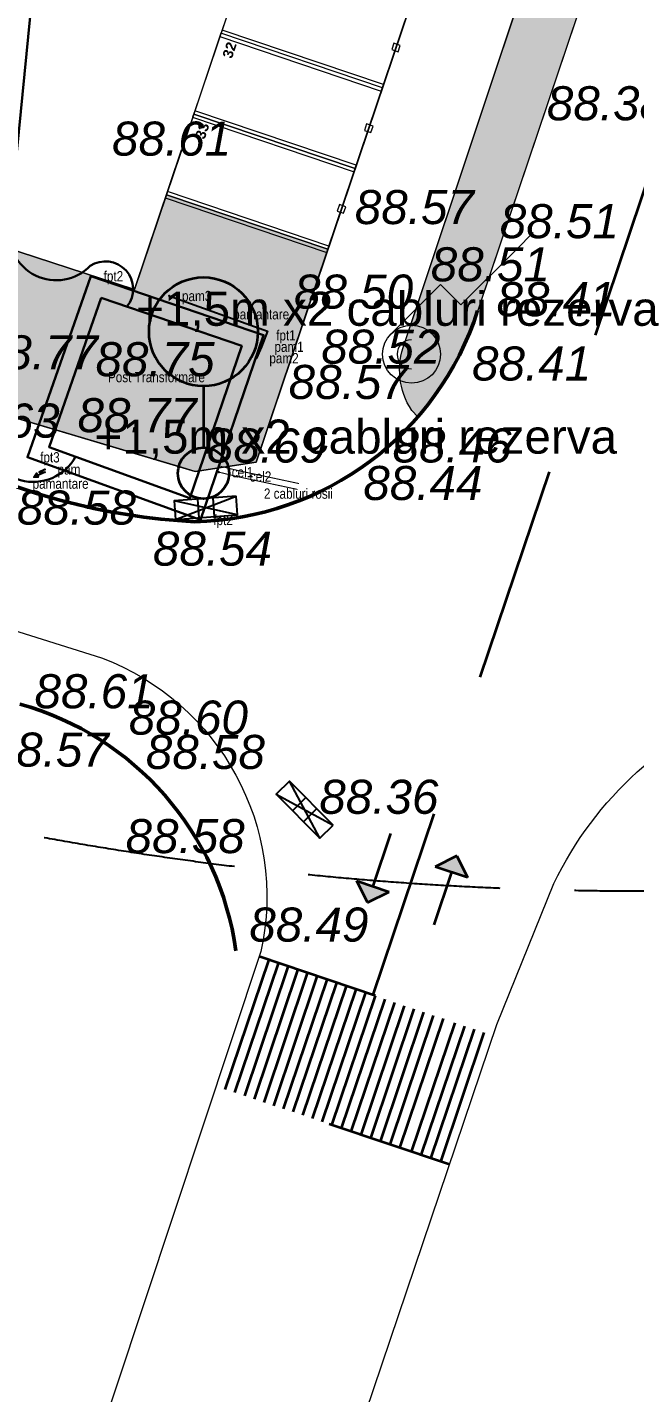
# Model space of a CAD drawing. Header units: millimetres. Extents: x 207782523 to 208144499, y 477594674 to 477848829.
# Drawn here: x 207870263 to 207888085, y 477640115 to 477680179 of the extents above; entities that cross this region are included whole.
import ezdxf
from ezdxf.enums import TextEntityAlignment as Align

# ---------------------------------------------------------------- set-up
doc = ezdxf.new("R2010")
doc.units = ezdxf.units.MM
doc.header["$MEASUREMENT"] = 0
doc.linetypes.add('Hidden Line', pattern=[391.22222328186, 282.22222328186, -109])
doc.linetypes.add('Hosszú szaggatott', pattern=[10583.330000000002, 6350, -4233.330000000001])
doc.layers.get('0').update_dxf_attribs({"true_color": 0x787878})
for name, color, linetype in [('0_pct_coduri', 6, 'Continuous'), ('0_pct_simboluri', 7, 'Continuous'), ('circuite iluminat vitali', 1, 'Continuous'), ('Texte', 7, 'Continuous')]:
    doc.layers.add(name, color=color, linetype=linetype)
for name, color, linetype, lineweight, true_color in [('New_sit - constructii propuse_Pen_No__1', 7, 'Continuous', 13, 0x787878), ('New_sit - drum_Pen_No__1', 7, 'Continuous', 13, 0x787878), ('New_sit - drum_Pen_No__121', 7, 'Continuous', 35, 0x787878), ('New_sit - drum_Pen_No__21', 7, 'Continuous', 20, 0x787878), ('New_sit - parcare_Pen_No__1', 7, 'Continuous', 13, 0x787878), ('New_sit - vegetatie_Pen_No__1', 7, 'Continuous', 13, 0x787878), ('New_sit - vegetatie_Pen_No__104', 7, 'Continuous', 13, 0x787878), ('sit - canalizare_Pen_No__150', 7, 'Continuous', 25, 0x787878), ('sit - cota teren_Pen_No__101', 7, 'Continuous', 13, 0x787878), ('sit - desen 2D_Pen_No__30', 7, 'Continuous', 35, 0x787878), ('sit - drum_Pen_No__41', 7, 'Continuous', 50, 0x787878), ('sit - electrice_Pen_No__4', 7, 'Continuous', 20, 0x787878), ('sit - limita de proprietate_Pen_No__20', 7, 'Continuous', 0, 0x787878)]:
    doc.layers.add(name, color=color, linetype=linetype, lineweight=lineweight, true_color=true_color)
doc.layers.add('New_sit - drum', color=7, linetype='Continuous', true_color=0x787878)
doc.layers.add('New_sit - parcare', color=7, linetype='Continuous', true_color=0x787878)
doc.styles.add('ARIAL_NARROW', font='ARIALN.TTF')
doc.styles.add('GENERATED_STYLE_1', font='arial.ttf')
doc.styles.add('GENERATED_STYLE_2', font='arialbd.ttf')
doc.styles.add('GENERATED_STYLE_4', font='ariali.ttf')
doc.linetypes.add('cercuri pline mici', pattern='A,0,[1,PLAN DE SITUATIE - TMISOARA1.Shx,S=1.587301587301632,R=0,X=0,Y=0],-300.0000000000001,0', length=300.0000000000001)
pattern_1 = [(90, (207891220.2115784, 477723905.0360718), (-300, 0), [43.30127018922195, -129.903810567666]), (90, (207891370.2115784, 477723991.6386108), (-300, 0), [43.30127018922195, -129.903810567666]), (30.00000000000001, (207891220.2115784, 477723905.0360718), (-150.0000000000001, 259.8076211353316), [43.30127018922195, -129.903810567666]), (30.00000000000001, (207891220.2115784, 477724078.2411499), (-150.0000000000001, 259.8076211353316), [43.30127018922195, -129.903810567666]), (149.9999999999998, (207891220.2115784, 477723905.0360718), (150.0000000000011, 259.8076211353309), [43.30127018922195, -129.903810567666]), (149.9999999999998, (207891220.2115784, 477724078.2411499), (150.0000000000011, 259.8076211353309), [43.30127018922195, -129.903810567666])]

# ---------------------------------------------------------------- blocks, each defined once
blk = doc.blocks.new('Parking Place 23[6]', base_point=(207934169.4249203, 477693461.1342881))
at = {"layer": 'New_sit - parcare_Pen_No__1', "color": 7, "linetype": 'Continuous', "lineweight": 13, "flags": 128}
for points in [[(207934201.4163761, 477693555.8789278), (207934137.4334644, 477693366.3896484), (207938874.6554137, 477691766.8202443), (207938938.6383254, 477691956.3095238)], [(207933401.6299797, 477691187.2629353), (207933337.647068, 477690997.7736559), (207938074.8690172, 477689398.2042518), (207938138.8519289, 477689587.6935312)], [(207938444.0004875, 477690803.9929833), (207938380.0175757, 477690614.5037039), (207938569.5068552, 477690550.5207922), (207938633.4897669, 477690740.0100716)], [(207932601.8435833, 477688818.6469427), (207932537.8606716, 477688629.1576633), (207937275.0826209, 477687029.5882592), (207937339.0655326, 477687219.0775387)], [(207937644.2140911, 477688435.3769908), (207937580.2311794, 477688245.8877113), (207937769.7204587, 477688181.9047996), (207937833.7033705, 477688371.3940791)], [(207931802.0571869, 477686450.0309502), (207931738.0742752, 477686260.5416708), (207936475.2962244, 477684660.9722667), (207936539.2791362, 477684850.4615461)], [(207936844.4276946, 477686066.7609982), (207936780.4447829, 477685877.2717188), (207936969.9340624, 477685813.2888071), (207937033.9169741, 477686002.7780865)], [(207931002.2707905, 477684081.4149576), (207930938.2878788, 477683891.9256783), (207935675.5098281, 477682292.3562742), (207935739.4927398, 477682481.8455536)], [(207936044.6412983, 477683698.1450057), (207935980.6583866, 477683508.6557263), (207936170.1476659, 477683444.6728145), (207936234.1305777, 477683634.162094)], [(207930202.4843941, 477681712.7989651), (207930138.5014824, 477681523.3096857), (207934875.7234316, 477679923.7402816), (207934939.7063434, 477680113.229561)], [(207935244.8549019, 477681329.5290132), (207935180.8719901, 477681140.0397338), (207935370.3612696, 477681076.056822), (207935434.3441813, 477681265.5461015)], [(207929402.6979977, 477679344.1829726), (207929338.715086, 477679154.6936932), (207934075.9370352, 477677555.1242891), (207934139.919947, 477677744.6135685)], [(207934445.0685055, 477678960.9130206), (207934381.0855937, 477678771.4237412), (207934570.5748731, 477678707.4408295), (207934634.5577849, 477678896.9301089)], [(207928602.9116013, 477676975.56698), (207928538.9286896, 477676786.0777006), (207933276.1506388, 477675186.5082965), (207933340.1335506, 477675375.9975759)], [(207933645.2821091, 477676592.2970281), (207933581.2991973, 477676402.8077487), (207933770.7884767, 477676338.824837), (207933834.7713885, 477676528.3141164)], [(207927803.125205, 477674606.9509875), (207927739.1422932, 477674417.4617081), (207932476.3642424, 477672817.892304), (207932540.3471542, 477673007.3815834)], [(207932845.4957127, 477674223.6810355), (207932781.5128009, 477674034.1917561), (207932971.0020804, 477673970.2088444), (207933034.9849921, 477674159.6981238)], [(207927003.3388085, 477672238.3349949), (207926939.3558968, 477672048.8457155), (207931676.5778461, 477670449.2763115), (207931740.5607578, 477670638.7655908)], [(207932045.7093163, 477671855.065043), (207931981.7264045, 477671665.5757636), (207932171.2156839, 477671601.5928519), (207932235.1985956, 477671791.0821313)], [(207926203.5524121, 477669869.7190024), (207926139.5695004, 477669680.229723), (207930876.7914496, 477668080.6603189), (207930940.7743613, 477668270.1495983)], [(207931245.9229198, 477669486.4490504), (207931181.9400081, 477669296.959771), (207931371.4292876, 477669232.9768593), (207931435.4121993, 477669422.4661387)], [(207925403.7660157, 477667501.1030099), (207925339.783104, 477667311.6137304), (207930077.0050533, 477665712.0443264), (207930140.987965, 477665901.5336058)], [(207930446.1365235, 477667117.8330579), (207930382.1536117, 477666928.3437785), (207930571.6428911, 477666864.3608668), (207930635.6258028, 477667053.8501462)]]:
    blk.add_lwpolyline(points, close=True, dxfattribs=at)
at = {"layer": 'New_sit - parcare_Pen_No__1', "color": 7, "lineweight": 13, "style": 'GENERATED_STYLE_2'}
for tag, p in [('num_start_0', (207934420.4376557, 477692968.8644059)), ('num_start_1', (207933620.6512593, 477690602.7169848)), ('num_start_2', (207932820.8648629, 477688231.6324208)), ('num_start_3', (207932021.0784665, 477685863.0164283)), ('num_start_4', (207931221.2920701, 477683496.8690072)), ('num_start_5', (207930421.5056737, 477681125.681586)), ('num_start_6', (207929621.7192773, 477678757.0655935)), ('num_start_7', (207928821.9328809, 477676388.5524581)), ('num_start_8', (207928022.1464845, 477674019.9364656)), ('num_start_9', (207927222.3600881, 477671651.320473)), ('num_start_10', (207926422.5736917, 477669282.7044805))]:
    blk.add_attdef(tag, text='', height=300.0000000000001, rotation=71.34224217088475, dxfattribs=at).set_placement(p, align=Align.MIDDLE_CENTER)
blk = doc.blocks.new('Line_17', base_point=(207931949.9813762, 477648659.7346117))
at = {"layer": 'New_sit - drum', "linetype": 'Continuous', "lineweight": 0, "true_color": 0xffffff}
blk.add_hatch(color=7, dxfattribs=at).paths.add_polyline_path([(207931270.0279897, 477646643.2007048), (207931903.5758371, 477646957.2343417), (207930955.9943528, 477647276.7485521)])
at = {"layer": 'New_sit - drum_Pen_No__121', "color": 255, "linetype": 'Continuous', "lineweight": 35}
for p, q in [((207931949.9813762, 477648659.7346117), (207931429.785095, 477647116.9914469)), ((207931270.0279897, 477646643.2007048), (207930955.9943528, 477647276.7485521)), ((207930955.9943528, 477647276.7485521), (207931903.5758371, 477646957.2343417)), ((207931270.0279897, 477646643.2007048), (207931903.5758371, 477646957.2343417))]:
    blk.add_line(p, q, dxfattribs=at)
blk = doc.blocks.new('Line_18', base_point=(207933894.3565, 477648004.1123852))
at = {"layer": 'New_sit - drum', "linetype": 'Continuous', "lineweight": 0, "true_color": 0xffffff}
blk.add_hatch(color=7, dxfattribs=at).paths.add_polyline_path([(207933894.3565, 477648004.1123852), (207933260.8086526, 477647690.0787483), (207934208.3901369, 477647370.5645378)])
at = {"layer": 'New_sit - drum_Pen_No__121', "color": 255, "linetype": 'Continuous', "lineweight": 35}
for p, q in [((207933894.3565, 477648004.1123852), (207933260.8086526, 477647690.0787483)), ((207933894.3565, 477648004.1123852), (207934208.3901369, 477647370.5645378)), ((207933734.5993947, 477647530.3216431), (207933214.4031135, 477645987.5784783)), ((207934208.3901369, 477647370.5645378), (207933260.8086526, 477647690.0787483))]:
    blk.add_line(p, q, dxfattribs=at)
blk = doc.blocks.new('plan de situatie')
at = {"layer": 'New_sit - vegetatie_Pen_No__104', "linetype": 'Continuous', "lineweight": 13}
h = blk.add_hatch(dxfattribs=at)
h.set_pattern_fill('GRASS', color=256, style=0, pattern_type=2)
h.set_pattern_definition(pattern_1)
edge = h.paths.add_edge_path()
edge.add_line((207851742.2993164, 477700615.1439819), (207861732.4736328, 477674570.2268677))
edge.add_line((207861732.4736328, 477674570.2268677), (207863697.7736206, 477671654.2268677))
edge.add_line((207863697.7736206, 477671654.2268677), (207866616.8736267, 477669693.6268921))
edge.add_line((207866616.8736267, 477669693.6268921), (207875188.9736023, 477667144.4268799))
edge.add_line((207875188.9736023, 477667144.4268799), (207876973.8736267, 477667422.9268799))
edge.add_line((207876973.8736267, 477667422.9268799), (207879081.9801636, 477673666.2124634))
edge.add_line((207879081.9801636, 477673666.2124634), (207874344.7481689, 477675265.7852173))
edge.add_line((207874344.7481689, 477675265.7852173), (207873407.0250549, 477672488.6611938))
edge.add_line((207873407.0250549, 477672488.6611938), (207869545.1346436, 477673748.0369263))
edge.add_line((207869545.1346436, 477673748.0369263), (207869287.6255188, 477674419.3769531))
edge.add_line((207869287.6255188, 477674419.3769531), (207864619.2718201, 477672628.7139893))
edge.add_line((207864619.2718201, 477672628.7139893), (207863723.9403687, 477674962.8908691))
edge.add_line((207863723.9403687, 477674962.8908691), (207862828.6089172, 477677297.067749))
edge.add_line((207862828.6089172, 477677297.067749), (207861933.2774658, 477679631.2445679))
edge.add_line((207861933.2774658, 477679631.2445679), (207861037.9459839, 477681965.4213867))
edge.add_line((207861037.9459839, 477681965.4213867), (207860142.614563, 477684299.5983276))
edge.add_line((207860142.614563, 477684299.5983276), (207859247.2830811, 477686633.7751465))
edge.add_line((207859247.2830811, 477686633.7751465), (207858351.9515991, 477688967.9519653))
edge.add_line((207858351.9515991, 477688967.9519653), (207857456.6201782, 477691302.1288452))
edge.add_line((207857456.6201782, 477691302.1288452), (207856561.2886963, 477693636.3056641))
edge.add_line((207856561.2886963, 477693636.3056641), (207855665.9572449, 477695970.4825439))
edge.add_line((207855665.9572449, 477695970.4825439), (207854770.6257935, 477698304.6594238))
edge.add_line((207854770.6257935, 477698304.6594238), (207854095.2610474, 477700065.3712769))
edge.add_arc((207854255.9578729, 477706063.2189648), 6000.000029747945, 245.2321216445372, 268.4652748420632, ccw=False)
h = blk.add_hatch(dxfattribs=at)
h.set_pattern_fill('GRASS', color=256, style=0, pattern_type=2)
h.set_pattern_definition(pattern_1)
edge = h.paths.add_edge_path()
edge.add_line((207881331.7922058, 477670906.1380005), (207881670.6964722, 477671921.3393555))
edge.add_line((207881670.6964722, 477671921.3393555), (207888505.5075073, 477692395.2915039))
edge.add_line((207888505.5075073, 477692395.2915039), (207891223.0508728, 477700535.8021851))
edge.add_arc((207885886.4193056, 477697793.4741947), 5999.99994087482, -17.22937047795682, 27.197213407521588, ccw=False)
edge.add_line((207891617.1791687, 477696016.2880249), (207891630.4362793, 477696049.8379517))
edge.add_line((207891630.4362793, 477696049.8379517), (207891602.7471619, 477695967.7203979))
edge.add_line((207891602.7471619, 477695967.7203979), (207891177.6500549, 477694707.0123901))
edge.add_line((207891177.6500549, 477694707.0123901), (207883810.8908386, 477672859.4562988))
edge.add_line((207883810.8908386, 477672859.4562988), (207883302.0657043, 477671350.4365234))
edge.add_line((207883302.0657043, 477671350.4365234), (207883276.1375427, 477671307.739502))
edge.add_arc((207874981.6702914, 477674591.1072429), 8920.688914291883, 319.0588624380141, 338.40384678443195, ccw=False)
edge.add_line((207881720.2086487, 477668745.5284424), (207881541.3657227, 477668939.9298706))
edge.add_arc((207883354.7420742, 477670127.4864463), 2167.631060128262, 158.9478367957004, 213.220267400009, ccw=False)
at = {"layer": 'New_sit - constructii propuse_Pen_No__1', "linetype": 'Continuous', "lineweight": 13, "flags": 128}
blk.add_lwpolyline([(207848743.6658325, 477708432.741394, 0.1943173866328748), (207848644.2230835, 477703939.9119263), (207848666.9736328, 477703880.4269409), (207849554.3183594, 477701597.3353271), (207854529.9382019, 477688744.0502319), (207859775.7641907, 477675160.8141479), (207862570.9286499, 477670548.1326904), (207867555.2765198, 477667723.9264526, 0.05261564870517323), (207871254.8844299, 477666296.359436, 0.05261564872088074), (207875170.9736328, 477665672.4268799, 0.2118402812229047), (207881720.2086487, 477668745.5284424), (207881541.3657227, 477668939.9298706, -0.2413363355432251), (207881331.7922058, 477670906.1380005), (207891223.0508728, 477700535.8021851, 0.1401279209267134), (207888967.2706604, 477702942.100647), (207876973.8736267, 477667422.9268799), (207876154.626709, 477667295.098877), (207875188.9736023, 477667144.4268799), (207874706.7279968, 477667287.8387451), (207866616.8736267, 477669693.6268921), (207863697.7736206, 477671654.2268677), (207861732.4736328, 477674570.2268677)], format="xyb", close=True, dxfattribs=at)
at = {"layer": 'New_sit - drum_Pen_No__1', "linetype": 'Continuous', "lineweight": 13}
for p, q in [((207883142.3985596, 477701320.5612183), (207873709.9168701, 477673385.6937866)), ((207873407.0250549, 477672488.6611938), (207874788.7518921, 477676580.729126)), ((207869545.1346436, 477673748.0369263), (207873407.0250549, 477672488.6611938))]:
    blk.add_line(p, q, dxfattribs=at)
at = {"layer": 'New_sit - drum_Pen_No__121', "linetype": 'Hosszú szaggatott', "lineweight": 35}
blk.add_line((207919388.5010376, 477767417.6439819), (207880399.4037781, 477651787.8991699), dxfattribs=at)
at = {"layer": 'New_sit - drum_Pen_No__121', "linetype": 'Continuous', "lineweight": 35}
for p, q in [((207876072.6236267, 477649016.4841919), (207877348.8968811, 477652801.5205688)), ((207876356.8980408, 477648920.6299438), (207877633.5835266, 477652706.8887939)), ((207880480.4501343, 477651760.571228), (207877069.0937195, 477652910.8436279)), ((207876641.1725159, 477648824.7756348), (207877918.2702026, 477652612.257019)), ((207876925.4469604, 477648728.9213867), (207878202.9568787, 477652517.6253052)), ((207877209.721405, 477648633.0671387), (207878487.6435242, 477652422.9935303)), ((207877493.9958496, 477648537.2128906), (207878772.3301697, 477652328.3617554)), ((207877778.2702942, 477648441.3585815), (207879057.0168152, 477652233.7299805)), ((207878065.0180054, 477648352.8393555), (207879341.7035217, 477652139.0982666)), ((207878349.2924805, 477648256.9851074), (207879626.3901672, 477652044.4664917)), ((207878633.566925, 477648161.1307983), (207879911.0768127, 477651949.8347168)), ((207878917.8413391, 477648065.2766113), (207880195.7634888, 477651855.2029419)), ((207879202.1158142, 477647969.4223022), (207880480.4501343, 477651760.571228)), ((207879486.3902283, 477647873.5680542), (207880765.1367798, 477651665.9393921)), ((207879770.6647034, 477647777.7138062), (207881047.3501892, 477651563.9726562)), ((207880054.9391174, 477647681.8594971), (207881332.0368347, 477651469.3408813)), ((207880339.2135925, 477647586.005249), (207881616.7234802, 477651374.7091675)), ((207880623.4880066, 477647490.151001), (207881901.4101562, 477651280.0773926)), ((207880907.7624817, 477647394.2967529), (207882186.0968018, 477651185.4456177)), ((207881192.0368958, 477647298.4424438), (207882470.7834778, 477651090.8138428)), ((207881539.7253723, 477647181.2056274), (207882816.4108582, 477650967.4645996)), ((207881823.9997864, 477647085.3514404), (207883101.0975037, 477650872.8328247)), ((207882108.2742615, 477646989.4971313), (207883385.7841492, 477650778.2010498)), ((207882392.5486755, 477646893.6428833), (207883670.4708252, 477650683.5692749)), ((207882649.6034851, 477646806.9667969), (207879121.0694275, 477647996.7502441))]:
    blk.add_line(p, q, dxfattribs=at)
at = {"layer": 'New_sit - drum_Pen_No__21', "linetype": 'Continuous', "lineweight": 20, "flags": 128}
for points in [[(207845332.7748413, 477703476.9384155), (207855093.9736023, 477678828.4268799, -0.1645598652946809), (207855429.9736023, 477672320.4268799, -0.1465986175004802), (207851029.9736328, 477667546.4268799), (207854707.7163391, 477665802.8137207), (207858691.4029846, 477666003.4641113), (207872437.6890564, 477661675.9296265, -0.3723711700928301), (207877118.4972229, 477653059.4674072), (207864281.9619751, 477614442.5132446), (207865023.8250427, 477594674.0446777), (207884041.3000793, 477650923.2791748), (207885717.0378113, 477655060.2567139, -0.195095432297426), (207891657.5596313, 477660443.3643188), (207894776.4949341, 477669827.6954346, -0.272925735920982), (207892629.9911194, 477676443.1741943), (207910070.2653809, 477728986.5826416, -0.3701868485650086)], [(207915014.4552612, 477765399.6906128), (207883302.0657043, 477671350.4365234, -0.01081081742090956), (207883189.5369568, 477671096.8812866, -0.287409583409783), (207875417.3042297, 477665681.0613403, -0.006907920647945613), (207875170.9736328, 477665672.4268799, -0.05261564872087984), (207871254.8844299, 477666296.359436, -0.05261564870517323), (207867555.2765198, 477667723.9264526), (207862570.9286499, 477670548.1326904), (207859775.7641907, 477675160.8141479), (207854529.9382019, 477688744.0502319)]]:
    blk.add_lwpolyline(points, format="xyb", dxfattribs=at)
blk.add_lwpolyline([(207883142.3985596, 477701320.5612183), (207874344.7481689, 477675265.7852173), (207873407.0250549, 477672488.6611938), (207869545.1346436, 477673748.0369263), (207855857.653656, 477709432.0296631)], dxfattribs=at)
at = {"layer": 'New_sit - parcare_Pen_No__1', "linetype": 'Continuous', "lineweight": 13, "flags": 128}
for points in [[(207874344.7481689, 477675265.7852173), (207879081.9801636, 477673666.2124634), (207887879.6305237, 477699720.9883423), (207883142.3985596, 477701320.5612183)], [(207875944.3209839, 477680003.0172119), (207875144.5345764, 477677634.4012451), (207879881.766571, 477676034.8284302), (207880681.552948, 477678403.444458)], [(207875144.5345764, 477677634.4012451), (207874344.7481689, 477675265.7852173), (207879081.9801636, 477673666.2124634), (207879881.766571, 477676034.8284302)]]:
    blk.add_lwpolyline(points, close=True, dxfattribs=at)
at = {"layer": 'New_sit - vegetatie_Pen_No__1', "linetype": 'Continuous', "lineweight": 13, "flags": 128}
for points in [[(207851742.2993164, 477700615.1439819), (207861732.4736328, 477674570.2268677), (207863697.7736206, 477671654.2268677), (207866616.8736267, 477669693.6268921), (207875188.9736023, 477667144.4268799), (207876973.8736267, 477667422.9268799), (207879081.9801636, 477673666.2124634), (207874344.7481689, 477675265.7852173), (207873407.0250549, 477672488.6611938), (207869545.1346436, 477673748.0369263), (207869287.6255188, 477674419.3769531), (207864619.2718201, 477672628.7139893), (207863723.9403687, 477674962.8908691), (207862828.6089172, 477677297.067749), (207861933.2774658, 477679631.2445679), (207861037.9459839, 477681965.4213867), (207860142.614563, 477684299.5983276), (207859247.2830811, 477686633.7751465), (207858351.9515991, 477688967.9519653), (207857456.6201782, 477691302.1288452), (207856561.2886963, 477693636.3056641), (207855665.9572449, 477695970.4825439), (207854770.6257935, 477698304.6594238), (207854095.2610474, 477700065.3712769, -0.1017224486252126)], [(207881331.7922058, 477670906.1380005), (207881670.6964722, 477671921.3393555), (207888505.5075073, 477692395.2915039), (207891223.0508728, 477700535.8021851, -0.1963126615282462), (207891617.1791687, 477696016.2880249), (207891630.4362793, 477696049.8379517), (207891602.7471619, 477695967.7203979), (207891177.6500549, 477694707.0123901), (207883810.8908386, 477672859.4562988), (207883302.0657043, 477671350.4365234), (207883276.1375427, 477671307.739502, -0.08460945443376079), (207881720.2086487, 477668745.5284424), (207881541.3657227, 477668939.9298706, -0.2413363355432138)]]:
    blk.add_lwpolyline(points, format="xyb", close=True, dxfattribs=at)
at = {"layer": 'sit - canalizare_Pen_No__150', "linetype": 'Continuous', "lineweight": 25}
for points in [[(207876390.0596924, 477666418.5845947), (207874575.1360168, 477666282.7462158), (207874615.8875732, 477665738.269104), (207876430.8112183, 477665874.1074829)], [(207876390.0596924, 477666418.5845947), (207874575.1360168, 477666282.7462158), (207874615.8875732, 477665738.269104), (207876430.8112183, 477665874.1074829)], [(207876390.0596924, 477666418.5845947), (207874575.1360168, 477666282.7462158), (207874615.8875732, 477665738.269104), (207876430.8112183, 477665874.1074829)], [(207876390.0596924, 477666418.5845947), (207874575.1360168, 477666282.7462158), (207874615.8875732, 477665738.269104), (207876430.8112183, 477665874.1074829)], [(207879238.0308533, 477656770.3171387), (207877955.2339783, 477658061.3757324), (207877567.9164124, 477657676.5366211), (207878850.7132874, 477656385.4780884)], [(207879238.0308533, 477656770.3171387), (207877955.2339783, 477658061.3757324), (207877567.9164124, 477657676.5366211), (207878850.7132874, 477656385.4780884)], [(207879238.0308533, 477656770.3171387), (207877955.2339783, 477658061.3757324), (207877567.9164124, 477657676.5366211), (207878850.7132874, 477656385.4780884)], [(207879238.0308533, 477656770.3171387), (207877955.2339783, 477658061.3757324), (207877567.9164124, 477657676.5366211), (207878850.7132874, 477656385.4780884)]]:
    blk.add_lwpolyline(points, close=True, dxfattribs=at)
for points in [[(207874615.8875732, 477665738.269104), (207876390.0596924, 477666418.5845947)], [(207874615.8875732, 477665738.269104), (207876390.0596924, 477666418.5845947)], [(207874615.8875732, 477665738.269104), (207876390.0596924, 477666418.5845947)], [(207874615.8875732, 477665738.269104), (207876390.0596924, 477666418.5845947)], [(207875255.7323914, 477666333.6856079), (207875296.4839172, 477665789.2085571)], [(207875255.7323914, 477666333.6856079), (207875296.4839172, 477665789.2085571)], [(207875255.7323914, 477666333.6856079), (207875296.4839172, 477665789.2085571)], [(207875255.7323914, 477666333.6856079), (207875296.4839172, 477665789.2085571)], [(207875709.4633484, 477666367.6452026), (207875750.2148438, 477665823.1681519)], [(207875709.4633484, 477666367.6452026), (207875750.2148438, 477665823.1681519)], [(207875709.4633484, 477666367.6452026), (207875750.2148438, 477665823.1681519)], [(207875709.4633484, 477666367.6452026), (207875750.2148438, 477665823.1681519)], [(207876430.8112183, 477665874.1074829), (207874575.1360168, 477666282.7462158)], [(207876430.8112183, 477665874.1074829), (207874575.1360168, 477666282.7462158)], [(207876430.8112183, 477665874.1074829), (207874575.1360168, 477666282.7462158)], [(207876430.8112183, 477665874.1074829), (207874575.1360168, 477666282.7462158)], [(207878850.7132874, 477656385.4780884), (207877955.2339783, 477658061.3757324)], [(207878850.7132874, 477656385.4780884), (207877955.2339783, 477658061.3757324)], [(207878850.7132874, 477656385.4780884), (207877955.2339783, 477658061.3757324)], [(207878850.7132874, 477656385.4780884), (207877955.2339783, 477658061.3757324)], [(207877567.9164124, 477657676.5366211), (207879238.0308533, 477656770.3171387)], [(207877567.9164124, 477657676.5366211), (207879238.0308533, 477656770.3171387)], [(207877567.9164124, 477657676.5366211), (207879238.0308533, 477656770.3171387)], [(207877567.9164124, 477657676.5366211), (207879238.0308533, 477656770.3171387)], [(207878436.2828064, 477657577.2287598), (207878048.96521, 477657192.3897095)], [(207878436.2828064, 477657577.2287598), (207878048.96521, 477657192.3897095)], [(207878436.2828064, 477657577.2287598), (207878048.96521, 477657192.3897095)], [(207878436.2828064, 477657577.2287598), (207878048.96521, 477657192.3897095)], [(207878756.9819946, 477657254.4641113), (207878369.6644287, 477656869.625061)], [(207878756.9819946, 477657254.4641113), (207878369.6644287, 477656869.625061)], [(207878756.9819946, 477657254.4641113), (207878369.6644287, 477656869.625061)], [(207878756.9819946, 477657254.4641113), (207878369.6644287, 477656869.625061)]]:
    blk.add_lwpolyline(points, dxfattribs=at)
at = {"layer": 'sit - desen 2D_Pen_No__30', "linetype": 'Continuous', "lineweight": 35}
blk.add_line((207875431.6596985, 477669650.9880981), (207875431.6596985, 477667845.5525513), dxfattribs=at)
blk.add_line((207875431.6596985, 477669650.9880981), (207875431.6596985, 477667845.5525513), dxfattribs=at)
for centre, radius in [((207875431.6596985, 477671248.2703247), 1597.282225935487), ((207875431.6596985, 477671248.2703247), 1597.282225935487), ((207875431.6596985, 477667095.5525513), 750), ((207875431.6596985, 477667095.5525513), 750)]:
    blk.add_circle(centre, radius, dxfattribs=at)
at = {"layer": 'sit - drum_Pen_No__41', "linetype": 'Continuous', "lineweight": 50}
for centre, radius, start, end in [((207874981.6700439, 477674591.1071777), 8920.689084625796, 271.2158972723491, 342.223842509937), ((207876169.2987366, 477684539.9367676), 18893.90330060589, 242.8759533541796, 266.9711488192755), ((207867688.7853394, 477651860.1514282), 8782.516588546741, 7.993420592789359, 74.4312855482296), ((207867688.7853394, 477651860.1514282), 8782.516588546741, 7.993420592789359, 74.4312855482296)]:
    blk.add_arc(centre, radius, start, end, dxfattribs=at)
at = {"layer": 'sit - electrice_Pen_No__4', "linetype": 'Continuous', "lineweight": 20}
blk.add_lwpolyline([(207880937.0527954, 477671187.6956787), (207882386.6217041, 477672637.2645874), (207882987.6604004, 477672036.2258911), (207884614.0059509, 477673662.5714722), (207885108.9807129, 477674157.5462646)], dxfattribs=at)
blk.add_lwpolyline([(207880937.0527954, 477671187.6956787), (207882386.6217041, 477672637.2645874), (207882987.6604004, 477672036.2258911), (207884614.0059509, 477673662.5714722), (207885108.9807129, 477674157.5462646)], dxfattribs=at)
blk.add_lwpolyline([(207881538.0914612, 477671011.6569824, 0.9999999999999999), (207881538.0914612, 477670161.6569824)], format="xyb", dxfattribs=at)
blk.add_lwpolyline([(207881538.0914612, 477671011.6569824, 0.9999999999999999), (207881538.0914612, 477670161.6569824)], format="xyb", dxfattribs=at)
blk.add_circle((207881538.0914612, 477670586.6570435), 850.0000000058208, dxfattribs=at)
blk.add_circle((207881538.0914612, 477670586.6570435), 850.0000000058208, dxfattribs=at)
at = {"layer": 'sit - limita de proprietate_Pen_No__20', "linetype": 'cercuri pline mici', "lineweight": 0}
blk.add_lwpolyline([(207876973.8736267, 477667422.9268799), (207875188.9736023, 477667144.4268799), (207866616.8736267, 477669693.6268921), (207863697.7736206, 477671654.2268677), (207861732.4736328, 477674570.2268677), (207846933.7736206, 477713151.2269287), (207845956.4736328, 477715741.0269165), (207844469.1736145, 477718015.6268921), (207842279.3736267, 477720105.9268799), (207840659.0736389, 477721132.1268921), (207843296.673645, 477732753.9268799), (207841873.7736206, 477733062.2268677), (207853855.1736145, 477783928.4268799), (207911815.9736328, 477771382.4268799), (207891302.9736023, 477709859.4268799)], close=True, dxfattribs=at)
at = {"layer": 'New_sit - drum', "linetype": 'Continuous', "lineweight": 35}
for name, p in [('Line_17', (207880922.9549866, 477656519.161499)), ('Line_18', (207882867.3301086, 477655863.5392456))]:
    blk.add_blockref(name, p, dxfattribs=at)
at = {"layer": 'New_sit - parcare', "linetype": 'Continuous', "lineweight": 13}
ref = blk.add_blockref('Parking Place 23[6]', (207883142.3985596, 477701320.5612183), dxfattribs=at)
ref.add_attrib('num_start', '23', dxfattribs={"layer": 'New_sit - parcare_Pen_No__1', "color": 7, "lineweight": 13, "height": 300.0000000000001, "rotation": 71.34204876735694, "style": 'GENERATED_STYLE_2'}).set_placement((207883393.4112854, 477700828.2912598), align=Align.MIDDLE_CENTER)
ref.add_attrib('num_start_1', '24', dxfattribs={"layer": 'New_sit - parcare_Pen_No__1', "color": 7, "lineweight": 13, "height": 300.0000000000001, "rotation": 71.34204876735694, "style": 'GENERATED_STYLE_2'}).set_placement((207882593.6248779, 477698462.1438599), align=Align.MIDDLE_CENTER)
ref.add_attrib('num_start_2', '25', dxfattribs={"layer": 'New_sit - parcare_Pen_No__1', "color": 7, "lineweight": 13, "height": 300.0000000000001, "rotation": 71.34204876735694, "style": 'GENERATED_STYLE_2'}).set_placement((207881793.8384705, 477696091.0592651), align=Align.MIDDLE_CENTER)
ref.add_attrib('num_start_3', '26', dxfattribs={"layer": 'New_sit - parcare_Pen_No__1', "color": 7, "lineweight": 13, "height": 300.0000000000001, "rotation": 71.34204876735694, "style": 'GENERATED_STYLE_2'}).set_placement((207880994.0520935, 477693722.4432983), align=Align.MIDDLE_CENTER)
ref.add_attrib('num_start_4', '27', dxfattribs={"layer": 'New_sit - parcare_Pen_No__1', "color": 7, "lineweight": 13, "height": 300.0000000000001, "rotation": 71.34204876735694, "style": 'GENERATED_STYLE_2'}).set_placement((207880194.2657166, 477691356.2958984), align=Align.MIDDLE_CENTER)
ref.add_attrib('num_start_5', '28', dxfattribs={"layer": 'New_sit - parcare_Pen_No__1', "color": 7, "lineweight": 13, "height": 300.0000000000001, "rotation": 71.34204876735694, "style": 'GENERATED_STYLE_2'}).set_placement((207879394.4792786, 477688985.1084595), align=Align.MIDDLE_CENTER)
ref.add_attrib('num_start_6', '29', dxfattribs={"layer": 'New_sit - parcare_Pen_No__1', "color": 7, "lineweight": 13, "height": 300.0000000000001, "rotation": 71.34204876735694, "style": 'GENERATED_STYLE_2'}).set_placement((207878594.6929016, 477686616.4924927), align=Align.MIDDLE_CENTER)
ref.add_attrib('num_start_7', '30', dxfattribs={"layer": 'New_sit - parcare_Pen_No__1', "color": 7, "lineweight": 13, "height": 300.0000000000001, "rotation": 71.34204876735694, "style": 'GENERATED_STYLE_2'}).set_placement((207877794.9064941, 477684247.9793701), align=Align.MIDDLE_CENTER)
ref.add_attrib('num_start_8', '31', dxfattribs={"layer": 'New_sit - parcare_Pen_No__1', "color": 7, "lineweight": 13, "height": 300.0000000000001, "rotation": 71.34204876735694, "style": 'GENERATED_STYLE_2'}).set_placement((207876995.1201172, 477681879.3633423), align=Align.MIDDLE_CENTER)
ref.add_attrib('num_start_9', '32', dxfattribs={"layer": 'New_sit - parcare_Pen_No__1', "color": 7, "lineweight": 13, "height": 300.0000000000001, "rotation": 71.34204876735694, "style": 'GENERATED_STYLE_2'}).set_placement((207876195.3337097, 477679510.7473145), align=Align.MIDDLE_CENTER)
ref.add_attrib('num_start_10', '33', dxfattribs={"layer": 'New_sit - parcare_Pen_No__1', "color": 7, "lineweight": 13, "height": 300.0000000000001, "rotation": 71.34204876735694, "style": 'GENERATED_STYLE_2'}).set_placement((207875395.5473022, 477677142.1313477), align=Align.MIDDLE_CENTER)
at = {"layer": 'sit - cota teren_Pen_No__101', "linetype": 'Continuous', "lineweight": 13, "char_height": 1000, "attachment_point": 7, "style": 'GENERATED_STYLE_4'}
for s, insert in [('\\A1;{\\pql;\\fArial|b0|i1|c0|p34;88.38}', (207885508.202179, 477677436.0856934)), ('\\A1;{\\pql;\\fArial|b0|i1|c0|p34;88.61}', (207872749.2017822, 477676399.0140991)), ('\\A1;{\\pql;\\fArial|b0|i1|c0|p34;88.57}', (207879872.3781738, 477674390.6426392)), ('\\A1;{\\pql;\\fArial|b0|i1|c0|p34;88.51}', (207884127.038147, 477673976.5281982)), ('\\A1;{\\pql;\\fArial|b0|i1|c0|p34;88.51}', (207882102.3781738, 477672710.6425781)), ('\\A1;{\\pql;\\fArial|b0|i1|c0|p34;88.50}', (207878089.7381287, 477671909.3842773)), ('\\A1;{\\pql;\\fArial|b0|i1|c0|p34;88.41}', (207884032.3781738, 477671687.6425781)), ('\\A1;{\\pql;\\fArial|b0|i1|c0|p34;88.77}', (207868841.0809631, 477670128.0887451)), ('\\A1;{\\pql;\\fArial|b0|i1|c0|p34;88.52}', (207878889.2989502, 477670294.8963013)), ('\\A1;{\\pql;\\fArial|b0|i1|c0|p34;88.75}', (207872264.7201233, 477669926.5983276)), ('\\A1;{\\pql;\\fArial|b0|i1|c0|p34;88.41}', (207883312.9940186, 477669800.7494507)), ('\\A1;{\\pql;\\fArial|b0|i1|c0|p34;88.57}', (207877931.4988403, 477669259.4141846)), ('\\A1;{\\pql;\\fArial|b0|i1|c0|p34;88.63}', (207867715.9971924, 477668124.684082)), ('\\A1;{\\pql;\\fArial|b0|i1|c0|p34;88.77}', (207871737.2670288, 477668284.5274048)), ('\\A1;{\\pql;\\fArial|b0|i1|c0|p34;88.69}', (207875534.1499634, 477667391.9967041)), ('\\A1;{\\pql;\\fArial|b0|i1|c0|p34;88.46}', (207880979.3781738, 477667395.6425781)), ('\\A1;{\\pql;\\fArial|b0|i1|c0|p34;88.44}', (207880123.1159973, 477666294.4380493)), ('\\A1;{\\pql;\\fArial|b0|i1|c0|p34;88.58}', (207869957.6162109, 477665572.9678955)), ('\\A1;{\\pql;\\fArial|b0|i1|c0|p34;88.54}', (207873947.6762695, 477664367.9440308)), ('\\A1;{\\pql;\\fArial|b0|i1|c0|p34;88.61}', (207870474.3781738, 477660183.6425781)), ('\\A1;{\\pql;\\fArial|b0|i1|c0|p34;88.60}', (207873242.0631409, 477659409.1467285)), ('\\A1;{\\pql;\\fArial|b0|i1|c0|p34;88.57}', (207869159.3106384, 477658470.9718628)), ('\\A1;{\\pql;\\fArial|b0|i1|c0|p34;88.58}', (207873739.9892883, 477658402.743042)), ('\\A1;{\\pql;\\fArial|b0|i1|c0|p34;88.36}', (207878831.3781738, 477657086.6425781)), ('\\A1;{\\pql;\\fArial|b0|i1|c0|p34;88.58}', (207873147.1739807, 477655932.8831787)), ('\\A1;{\\pql;\\fArial|b0|i1|c0|p34;88.49}', (207876778.3638611, 477653337.0848389))]:
    blk.add_mtext(s, dxfattribs=dict(at, insert=insert))
blk = doc.blocks.new('Punct')
blk.add_point((0, 0))
at = {"flags": 1}
for tag, p in [('DENPCT', (1.4, 0)), ('COTA', (1.4, -2.5)), ('COD', (1.4, -5))]:
    blk.add_attdef(tag, p, '', height=1.5, dxfattribs=at)

msp = doc.modelspace()

# ---------------------------------------------------------------- block references
msp.add_blockref('plan de situatie', (0, 0))

# ---------------------------------------------------------------- next in the draw order: linework, layer by layer
at = {"color": 2}
for points in [[(207874426.0686848, 477672295.4044669), (207877310.4558966, 477671262.7916788), (207877139.0686848, 477670806.4044669), (207876990.0686848, 477670469.4044669)], [(207870776.0686848, 477667207.4044669), (207870610.8547086, 477667124.6094374), (207870786.486419, 477667124.6094374), (207870450.2772158, 477666984.1809014), (207870527.7381846, 477667098.438309), (207870582.1140476, 477666982.3350774), (207870450.2772158, 477666984.1809014)]]:
    msp.add_lwpolyline(points, dxfattribs=at)
at = {"color": 1, "const_width": 30}
for points in [[(207875886.0686848, 477667126.4044669), (207876417.0686848, 477666997.4044669), (207878191.9998059, 477666619.342245)], [(207875927.9566848, 477667298.8271646), (207876458.9566848, 477667169.8271645), (207878233.8878059, 477666791.7649427)]]:
    msp.add_lwpolyline(points, dxfattribs=at)
at = {"color": 1, "linetype": 'Hidden Line', "ltscale": 20}
msp.add_circle((207888236.9181509, 477751828.6022703), 97000, dxfattribs=at)
at = {"layer": 'circuite iluminat vitali', "color": 6, "lineweight": 30}
for points in [[(207871680.9408187, 477667581.2397001, -0.7885665437059881), (207869010.7140465, 477668305.0307429), (207869322.2094414, 477669628.0763922), (207869799.9162801, 477671563.305592), (207869400.6494038, 477672794.4698238), (207868967.0686848, 477674349.4044669), (207869840.1891898, 477683388.1634893)], [(207873187.8878268, 477671983.8206016, 0.8586611710320355), (207872105.2618248, 477673177.2750671, -0.72217582672902), (207869738.0686848, 477674326.4044669), (207870619.0409636, 477683292.3425246)]]:
    msp.add_lwpolyline(points, format="xyb", dxfattribs=at)
msp.add_lwpolyline([(207872127.0686848, 477672875.4044669), (207877190.0686848, 477671142.4044669), (207875344.0686848, 477665723.4044669), (207870264.0686848, 477667562.4044669), (207872127.0686848, 477672875.4044669)], dxfattribs=at)
msp.add_lwpolyline([(207872434.6847542, 477672241.6323584), (207876555.783893, 477670831.0329494), (207875035.0992349, 477666367.0079428), (207870899.6912203, 477667864.0582063)], close=True, dxfattribs=at)

# ---------------------------------------------------------------- next in the draw order: block references
at = {"layer": '0_pct_simboluri', "xscale": 1000, "yscale": 1000, "zscale": 1000}
for p in [(207872127.0686848, 477672875.4044669), (207874426.0686848, 477672295.4044669), (207877190.0686848, 477671142.4044669), (207877139.0686848, 477670806.4044669), (207876990.0686848, 477670469.4044669), (207870264.0686848, 477667562.4044669), (207870776.0686848, 477667207.4044669), (207875886.0686848, 477667126.4044669), (207876417.0686848, 477666997.4044669), (207875344.0686848, 477665723.4044669)]:
    msp.add_blockref('Punct', p, dxfattribs=at)

# ---------------------------------------------------------------- next in the draw order: texts
at = {"style": 'ARIAL_NARROW'}
for s, p in [('pamantare', (207876303.4309783, 477671609.3390124)), ('Post Transformare', (207872629.6098058, 477669765.3228876)), ('pamantare', (207870417.3162431, 477666639.8801177)), ('2 cabluri rosii', (207877205.5467955, 477666347.0236894))]:
    msp.add_text(s, height=300.0000000000001, dxfattribs=at).set_placement(p)
at = {"layer": '0_pct_coduri', "style": 'ARIAL_NARROW'}
for s, p in [('fpt2', (207872502.4345299, 477672725.404467)), ('pam3', (207874801.4345299, 477672145.4044669)), ('fpt1', (207877565.4345299, 477670992.404467)), ('pam1', (207877514.4345299, 477670656.4044669)), ('pam2', (207877365.4345299, 477670319.4044669)), ('fpt3', (207870639.4345299, 477667412.4044669)), ('pam', (207871151.4345299, 477667057.404467)), ('cel1', (207876261.4345299, 477666976.4044669)), ('cel2', (207876792.4345299, 477666847.4044669)), ('fpt2', (207875719.4345299, 477665573.404467))]:
    msp.add_text(s, height=300.0000000000001, dxfattribs=at).set_placement(p)
at = {"layer": 'Texte', "color": 7, "linetype": 'Continuous', "lineweight": 100, "char_height": 1000, "attachment_point": 7, "style": 'GENERATED_STYLE_1'}
for insert in [(207872456.8045579, 477671235.1797819), (207871234.5459937, 477667483.1048827)]:
    msp.add_mtext('\\A1;\\pxi-3,l4,t4;+1,5m x2 cabluri rezerva ', dxfattribs=dict(at, insert=insert))

doc.saveas('drawing.dxf')
